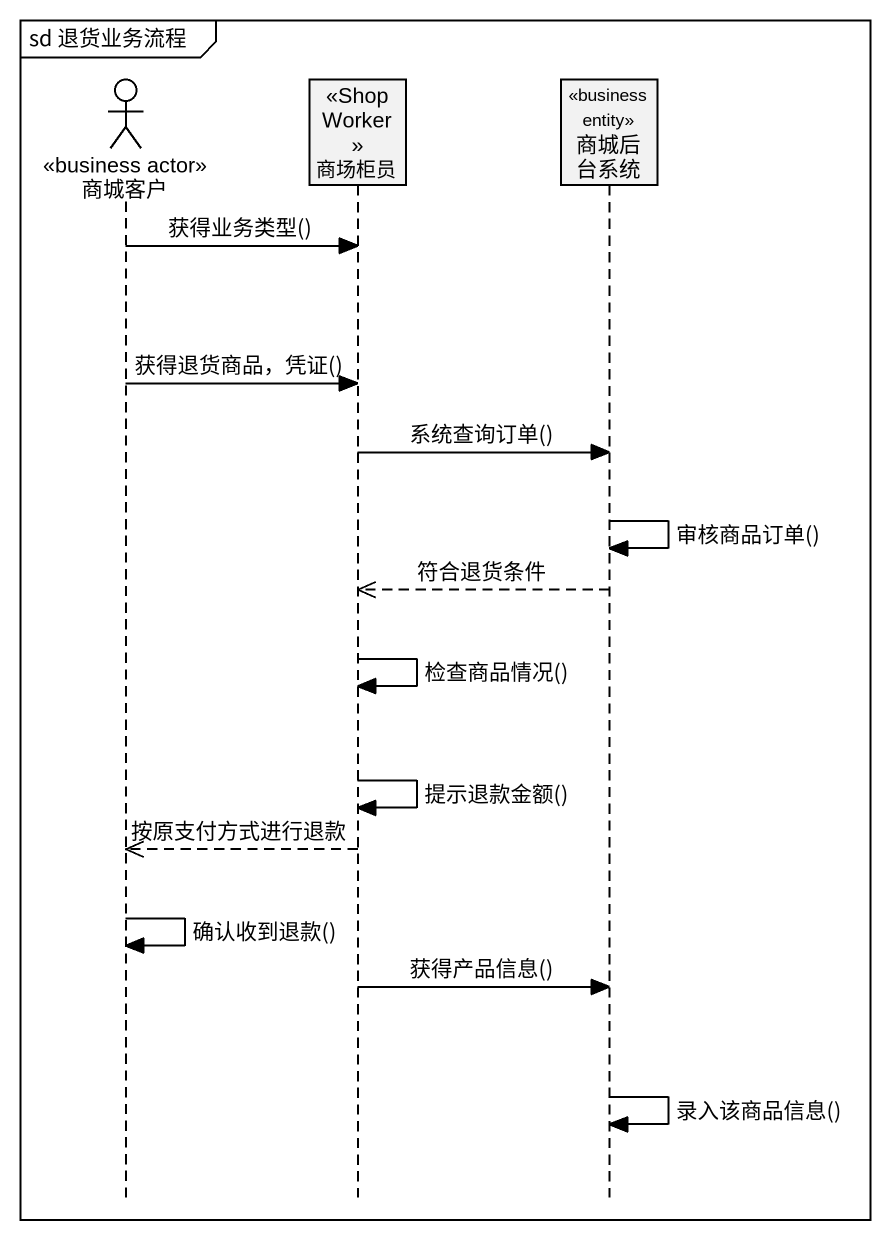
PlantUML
@startuml
mainframe sd 退货业务流程
hide footbox
actor 商城客户 <<business actor>>
participant 商场柜员 <<ShopWorker>>
participant 商城后台系统 <<business entity>>

商城客户 -> 商场柜员 : 获得业务类型()
商城客户 -> 商场柜员 : 获得退货商品，凭证()
商场柜员 -> 商城后台系统 : 系统查询订单()
商城后台系统 -> 商城后台系统 : 审核商品订单()
商城后台系统 -->> 商场柜员 : 符合退货条件
商场柜员 -> 商场柜员 : 检查商品情况()
商场柜员 -> 商场柜员 : 提示退款金额()
商场柜员 -->> 商城客户 : 按原支付方式进行退款
商城客户 -> 商城客户 : 确认收到退款()
商场柜员 -> 商城后台系统 : 获得产品信息()
商城后台系统 -> 商城后台系统 : 录入该商品信息()
@enduml
